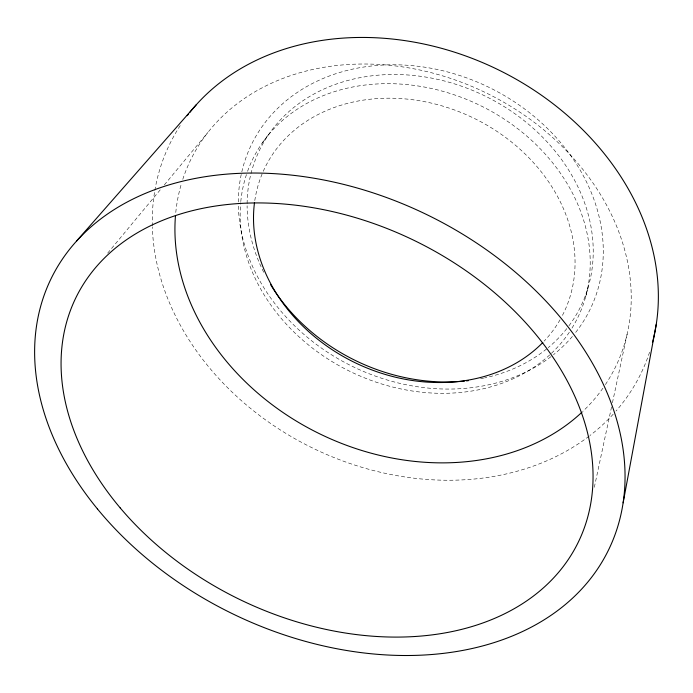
<?xml version="1.0" encoding="UTF-8"?>
<svg xmlns="http://www.w3.org/2000/svg" width="693" height="693" viewBox="0 0 693 693"><rect width="100%" height="100%" fill="white"/><g stroke="black" fill="none" stroke-linecap="round" stroke-linejoin="round"><path stroke-width="0.52" stroke-dasharray="3.46 2.6" d="M594.325 487.292L611.538 406.973M612.439 402.746L627.382 332.995M585.594 296.968L588.608 285.707M262.56 142.567L269.542 133.221M107.675 253.144L160.889 189.05M164.345 184.892L207.883 132.458M649.575 352.209A262.041 210.681 25.9 0 1 616.016 411.053M613.21 414.189A262.041 210.681 25.9 0 1 589.951 435.533M589.119 436.174A262.041 210.681 25.9 0 1 314.96 449.177A262.041 210.681 25.9 0 1 152.356 227.174M152.33 226.117A262.041 210.681 25.9 0 1 154.669 191.476M154.842 190.436A262.041 210.681 25.9 0 1 181.341 123.926M241.814 171.855A188.305 155.336 25.9 0 1 488.513 87.119A188.305 155.336 25.9 0 1 574.947 333.324M572.383 336.443A188.305 155.336 25.9 0 1 553.464 354.729M551.056 356.6A188.305 155.336 25.9 0 1 352.564 366.467A188.305 155.336 25.9 0 1 238.34 204.019M238.331 201.984A188.305 155.336 25.9 0 1 241.363 173.83M247.115 203.664A178.603 147.271 25.9 0 1 466.952 88.176A178.603 147.271 25.9 0 1 568.762 326.056M566.813 328.595A178.603 147.271 25.9 0 1 548.198 347.652M546.543 349.012A178.603 147.271 25.9 0 1 484.563 377.936M483.567 378.153A178.603 147.271 25.9 0 1 480.595 378.759M263.721 272.271A178.603 147.271 25.9 0 1 247.106 205.804M560.057 319.785A166.095 135.915 25.9 0 1 544.196 341.077M254.79 200.589A166.095 135.915 25.9 0 1 262.846 172.228M263.245 171.318A166.095 135.915 25.9 0 1 473.631 118.087A166.095 135.915 25.9 0 1 561.962 316.32M182.779 179.322A236.313 189.691 25.9 0 1 486.096 92.879A236.313 189.691 25.9 0 1 605.258 384.788M602.927 388.184A236.313 189.691 25.9 0 1 582.735 411.469M175.771 212.482A236.313 189.691 25.9 0 1 181.54 183.255M247.566 171.327A180.804 148.042 25.9 0 1 481.011 105.882A180.804 148.042 25.9 0 1 570.504 330.466M569.317 332.259A180.804 148.042 25.9 0 1 550.502 354.192M549.714 354.92A180.804 148.042 25.9 0 1 349.393 371.11A180.804 148.042 25.9 0 1 240.679 202.677M240.783 201.611A180.804 148.042 25.9 0 1 247.21 172.34"/><path stroke-width="1.04" d="M623.12 502.849L656.254 324.341M76.481 241.155L196.431 104.574M187.249 115.662A262.041 210.681 25.9 0 1 188.496 114.042M189.769 112.439A262.041 210.681 25.9 0 1 500.069 70.669A262.041 210.681 25.9 0 1 652.468 342.481M468.52 380.648A178.603 147.271 25.9 0 1 466.484 380.881M464.449 381.098A178.603 147.271 25.9 0 1 270.642 284.728M542.827 342.507A166.095 135.915 25.9 0 1 354.937 362.638A166.095 135.915 25.9 0 1 254.513 202.547M581.99 412.179A236.313 189.691 25.9 0 1 320.625 434.277A236.313 189.691 25.9 0 1 175.485 215.558M97.375 508.853A309.979 221.951 25.9 0 0 603.664 559.173A309.979 221.951 25.9 0 0 288.47 174.792A309.979 221.951 25.9 0 0 97.375 508.853M120.218 507.926A279.366 199.593 25.9 0 0 575.32 547.946A279.366 199.593 25.9 0 0 285.62 204.158A279.366 199.593 25.9 0 0 120.218 507.926"/></g></svg>
